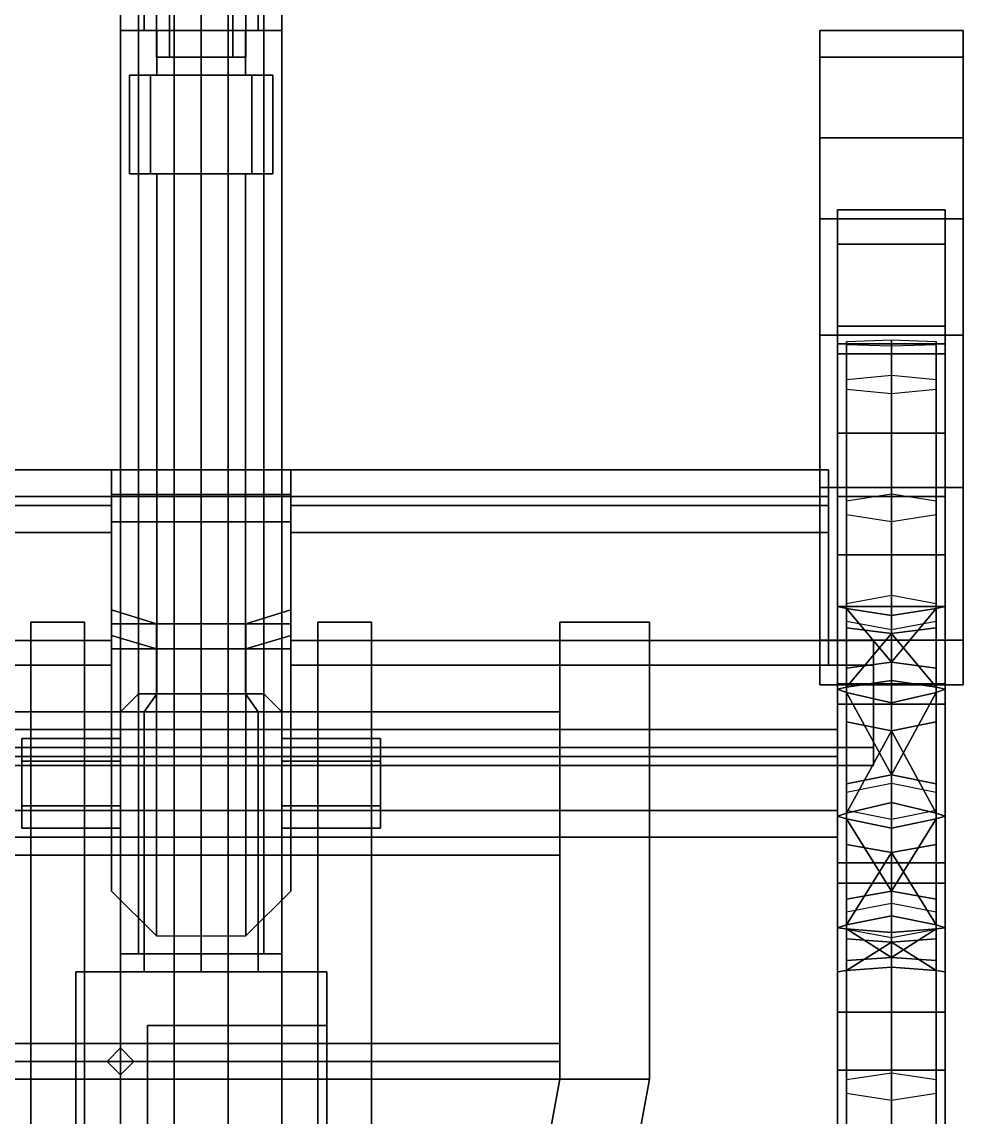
# Model space of a CAD drawing. Header units: millimetres. Extents: x -3.9 to 0.9, y -3.6 to 6.5.
# Drawn here: x -0.2 to 0.85, y -0.372 to 0.849 of the extents above; entities that cross this region are included whole.
import ezdxf

# ---------------------------------------------------------------- set-up
doc = ezdxf.new("R2010")
doc.units = ezdxf.units.MM
for name, color, linetype in [('gun', 1, 'Continuous'), ('sleeve', 5, 'Continuous'), ('wheels', 2, 'Continuous')]:
    doc.layers.add(name, color=color, linetype=linetype)

msp = doc.modelspace()

# ---------------------------------------------------------------- linework, layer by layer
for points in [[(0.69, 0.3348, 0.62), (0.69, 0.84, 0.62), (0.69, 0.81, 0.66), (0.69, 0.3348, 0.62)], [(0.69, 0.3348, 0.62), (0.69, 0.81, 0.66), (0.69, 0.84, 0.62), (0.69, 0.3348, 0.62)], [(0.69, 0.84, 0.62), (0.85, 0.84, 0.62), (0.85, 0.81, 0.66), (0.69, 0.81, 0.66)], [(0.69, 0.81, 0.66), (0.85, 0.81, 0.66), (0.85, 0.84, 0.62), (0.69, 0.84, 0.62)], [(0.85, 0.84, 0.62), (0.85, 0.84, 0.62), (0.85, 0.77, 0.64), (0.85, 0.81, 0.66)], [(0.69, 0.3348, 0.62), (0.69, 0.81, 0.66), (0.69, 0.72, 0.9), (0.69, 0.3348, 0.62)], [(0.69, 0.3348, 0.62), (0.69, 0.72, 0.9), (0.69, 0.81, 0.66), (0.69, 0.3348, 0.62)], [(0.69, 0.81, 0.66), (0.85, 0.81, 0.66), (0.85, 0.72, 0.9), (0.69, 0.72, 0.9)], [(0.69, 0.72, 0.9), (0.85, 0.72, 0.9), (0.85, 0.81, 0.66), (0.69, 0.81, 0.66)], [(0.85, 0.81, 0.66), (0.85, 0.77, 0.64), (0.85, 0.69, 0.88), (0.85, 0.72, 0.9)], [(0.85, 0.72, 0.9), (0.85, 0.69, 0.88), (0.85, 0.77, 0.64), (0.85, 0.81, 0.66)], [(0.69, 0.3348, 0.62), (0.69, 0.72, 0.9), (0.69, 0.63, 1.07), (0.69, 0.16, 1.36)], [(0.69, 0.16, 1.36), (0.69, 0.63, 1.07), (0.69, 0.72, 0.9), (0.69, 0.3348, 0.62)], [(0.69, 0.63, 1.07), (0.85, 0.63, 1.07), (0.85, 0.72, 0.9), (0.69, 0.72, 0.9)], [(0.69, 0.72, 0.9), (0.85, 0.72, 0.9), (0.85, 0.63, 1.07), (0.69, 0.63, 1.07)], [(0.85, 0.63, 1.07), (0.85, 0.6, 1.05), (0.85, 0.69, 0.88), (0.85, 0.72, 0.9)], [(0.85, 0.72, 0.9), (0.85, 0.69, 0.88), (0.85, 0.6, 1.05), (0.85, 0.63, 1.07)], [(0.69, 0.16, 1.36), (0.69, 0.5, 1.21), (0.69, 0.63, 1.07), (0.69, 0.16, 1.36)], [(0.69, 0.16, 1.36), (0.69, 0.63, 1.07), (0.69, 0.5, 1.21), (0.69, 0.16, 1.36)], [(0.69, 0.63, 1.07), (0.85, 0.63, 1.07), (0.85, 0.5, 1.21), (0.69, 0.5, 1.21)], [(0.69, 0.5, 1.21), (0.85, 0.5, 1.21), (0.85, 0.63, 1.07), (0.69, 0.63, 1.07)], [(0.85, 0.5, 1.21), (0.85, 0.48, 1.18), (0.85, 0.6, 1.05), (0.85, 0.63, 1.07)], [(0.85, 0.63, 1.07), (0.85, 0.6, 1.05), (0.85, 0.48, 1.18), (0.85, 0.5, 1.21)], [(0.69, 0.16, 1.36), (0.69, 0.5, 1.21), (0.69, 0.33, 1.32), (0.69, 0.16, 1.36)], [(0.69, 0.16, 1.36), (0.69, 0.33, 1.32), (0.69, 0.5, 1.21), (0.69, 0.16, 1.36)], [(0.69, 0.5, 1.21), (0.85, 0.5, 1.21), (0.85, 0.33, 1.32), (0.69, 0.33, 1.32)], [(0.69, 0.33, 1.32), (0.85, 0.33, 1.32), (0.85, 0.5, 1.21), (0.69, 0.5, 1.21)], [(0.85, 0.33, 1.32), (0.85, 0.31, 1.29), (0.85, 0.48, 1.18), (0.85, 0.5, 1.21)], [(0.85, 0.5, 1.21), (0.85, 0.48, 1.18), (0.85, 0.31, 1.29), (0.85, 0.33, 1.32)], [(-0.1, 0.35, 0.46), (-0.7, 0.35, 0.46), (-0.7, 0.31, 0.88), (-0.1, 0.31, 0.88)], [(0.7, 0.32, 0.46), (-0.7, 0.32, 0.46), (-0.7, 0.35, 0.46), (0.7, 0.35, 0.46)], [(0.1, 0.35, 0.46), (-0.1, 0.35, 0.46), (-0.1, 0.3224, 0.75), (0.1, 0.3224, 0.75)], [(0.7, 0.35, 0.46), (0.1, 0.35, 0.46), (0.1, 0.31, 0.88), (0.7, 0.31, 0.88)], [(0.7, 0.28, 0.87), (0.7, 0.32, 0.46), (0.7, 0.35, 0.46), (0.7, 0.31, 0.88)], [(0.69, 0.16, 1.36), (0.85, 0.16, 1.36), (0.85, 0.33, 1.32), (0.69, 0.33, 1.32)], [(0.69, 0.33, 1.32), (0.85, 0.33, 1.32), (0.85, 0.16, 1.36), (0.69, 0.16, 1.36)], [(0.85, 0.16, 1.36), (0.85, 0.16, 1.34), (0.85, 0.31, 1.29), (0.85, 0.33, 1.32)], [(0.85, 0.33, 1.32), (0.85, 0.31, 1.29), (0.85, 0.16, 1.34), (0.85, 0.16, 1.36)], [(-0.7, 0.28, 0.87), (-0.7, 0.32, 0.46), (-0.1, 0.32, 0.46), (-0.1, 0.28, 0.87)], [(0.1, 0.3224, 0.75), (-0.1, 0.3224, 0.75), (-0.1, 0.2917, 0.75), (0.1, 0.2917, 0.75)], [(-0.1, 0.3224, 0.75), (-0.1, 0.31, 0.88), (-0.1, 0.28, 0.87), (-0.1, 0.2917, 0.75)], [(-0.1, 0.2917, 0.75), (-0.1, 0.32, 0.46), (0.1, 0.32, 0.46), (0.1, 0.2917, 0.75)], [(0.1, 0.31, 0.88), (0.1, 0.3224, 0.75), (0.1, 0.2917, 0.75), (0.1, 0.28, 0.87)], [(0.1, 0.28, 0.87), (0.1, 0.32, 0.46), (0.7, 0.32, 0.46), (0.7, 0.28, 0.87)], [(-0.1, 0.31, 0.88), (-0.7, 0.31, 0.88), (-0.7, 0.1593, 1.36), (-0.1, 0.1593, 1.36)], [(-0.1, 0.31, 0.88), (-0.1, 0.1938, 1.25), (-0.1, 0.1651, 1.25), (-0.1, 0.28, 0.87)], [(0.1, 0.1938, 1.25), (0.1, 0.31, 0.88), (0.1, 0.28, 0.87), (0.1, 0.1651, 1.25)], [(0.7, 0.31, 0.88), (0.1, 0.31, 0.88), (0.1, 0.1593, 1.36), (0.7, 0.1593, 1.36)], [(0.7, 0.1319, 1.36), (0.7, 0.28, 0.87), (0.7, 0.3091, 0.8797), (0.7, 0.1593, 1.36)], [(-0.7, 0.1319, 1.36), (-0.7, 0.28, 0.87), (-0.1, 0.28, 0.87), (-0.1, 0.1319, 1.36)], [(0.1, 0.1319, 1.36), (0.1, 0.28, 0.87), (0.7, 0.28, 0.87), (0.7, 0.1319, 1.36)], [(-0.1, 0.1651, 1.25), (-0.1, 0.2195, 1.07), (-0.1, -0.12, 1.17)], [(0.1, 0.2195, 1.07), (0.1, 0.1651, 1.25), (0.1, -0.12, 1.17)], [(-0.1, 0.1938, 1.25), (-0.1, 0.1938, 1.25), (-0.1, 0.1781, 1.3), (-0.05, 0.1781, 1.3)], [(-0.1, 0.1938, 1.25), (-0.05, 0.1781, 1.3), (-0.05, 0.15, 1.3), (-0.1, 0.1651, 1.25)], [(0.1, 0.1938, 1.25), (0.1, 0.1938, 1.25), (0.05, 0.1781, 1.3), (0.1, 0.1781, 1.3)], [(0.05, 0.1781, 1.3), (0.1, 0.1938, 1.25), (0.1, 0.1651, 1.25), (0.05, 0.15, 1.3)], [(-0.19, 0.08, 1), (-0.19, 0.18, 0.72), (-0.19, -0.49, 0.72), (-0.19, -0.08, 1)], [(-0.13, 0.18, 0.72), (-0.19, 0.18, 0.72), (-0.19, 0.08, 1), (-0.13, 0.08, 1)], [(-0.13, -0.49, 0.72), (-0.19, -0.49, 0.72), (-0.19, 0.18, 0.72), (-0.13, 0.18, 0.72)], [(-0.13, -0.08, 1), (-0.13, -0.49, 0.72), (-0.13, 0.18, 0.72), (-0.13, 0.08, 1)], [(0.1, 0.1781, 1.3), (-0.1, 0.1781, 1.3), (-0.1, 0.04, 1.74), (0.1, 0.04, 1.74)], [(-0.05, 0.1781, 1.3), (0.05, 0.1781, 1.3), (0.05, 0.15, 1.3), (-0.05, 0.15, 1.3)], [(0.19, 0.18, 0.72), (0.13, 0.18, 0.72), (0.13, 0.08, 1), (0.19, 0.08, 1)], [(0.13, 0.08, 1), (0.13, 0.18, 0.72), (0.13, -0.49, 0.72), (0.13, -0.08, 1)], [(0.19, -0.49, 0.72), (0.13, -0.49, 0.72), (0.13, 0.18, 0.72), (0.19, 0.18, 0.72)], [(0.19, -0.08, 1), (0.19, -0.49, 0.72), (0.19, 0.18, 0.72), (0.19, 0.08, 1)], [(0.5, -0.33, 0.5), (0.4, -0.33, 0.5), (0.4, 0.18, 0.5), (0.5, 0.18, 0.5)], [(0.5, 0.18, 0.69), (0.4, 0.18, 0.69), (0.4, -0.33, 0.69), (0.5, -0.33, 0.69)], [(0.4, -0.33, 0.5), (0.4, -0.33, 0.69), (0.4, 0.18, 0.69), (0.4, 0.18, 0.5)], [(0.4, 0.18, 0.5), (0.4, 0.18, 0.69), (0.5, 0.18, 0.69), (0.5, 0.18, 0.5)], [(0.5, 0.18, 0.5), (0.5, 0.18, 0.69), (0.5, -0.33, 0.69), (0.5, -0.33, 0.5)], [(-0.1, 0.1593, 1.36), (-0.75, 0.1593, 1.36), (-0.75, 0.04, 1.74), (-0.1, 0.04, 1.74)], [(-0.1, 0.15, 1.3), (-0.1, 0.1651, 1.25), (-0.05, 0.15, 1.3)], [(-0.05, 0.15, 1.3), (-0.1, 0.1651, 1.25), (-0.1, -0.12, 1.17), (-0.05, -0.17, 1.17)], [(0.05, 0.15, 1.3), (0.1, 0.1651, 1.25), (0.1, 0.15, 1.3)], [(0.1, 0.1651, 1.25), (0.05, 0.15, 1.3), (0.05, -0.17, 1.17), (0.1, -0.12, 1.17)], [(0.75, 0.1593, 1.36), (0.1, 0.1593, 1.36), (0.1, 0.04, 1.74), (0.75, 0.04, 1.74)], [(0.69, 0.11, 1.36), (0.85, 0.11, 1.36), (0.85, 0.16, 1.36), (0.69, 0.16, 1.36)], [(0.69, 0.16, 1.36), (0.85, 0.16, 1.36), (0.85, 0.11, 1.36), (0.69, 0.11, 1.36)], [(0.75, 0.1319, 1.36), (0.7, 0.1319, 1.36), (0.7, 0.1593, 1.36), (0.75, 0.1593, 1.36)], [(0.75, 0.02, 1.73), (0.75, 0.1319, 1.36), (0.75, 0.1593, 1.36), (0.75, 0.04, 1.74)], [(0.85, 0.11, 1.36), (0.85, 0.11, 1.34), (0.85, 0.16, 1.34), (0.85, 0.16, 1.36)], [(0.85, 0.16, 1.36), (0.85, 0.16, 1.34), (0.85, 0.11, 1.34), (0.85, 0.11, 1.36)], [(-0.1, 0.02, 1.73), (-0.1, 0.15, 1.3), (0.1, 0.15, 1.3), (0.1, 0.02, 1.73)], [(0.05, 0.15, 1.3), (-0.05, 0.15, 1.3), (-0.05, -0.17, 1.17), (0.05, -0.17, 1.17)], [(-0.75, 0.02, 1.73), (-0.75, 0.1319, 1.36), (-0.1, 0.1319, 1.36), (-0.1, 0.02, 1.73)], [(0.1, 0.02, 1.73), (0.1, 0.1319, 1.36), (0.75, 0.1319, 1.36), (0.75, 0.02, 1.73)], [(-0.4, 0.08, 0.56), (0.4, 0.08, 0.56), (0.4, -0.08, 0.56), (-0.4, -0.08, 0.56)], [(-0.4, -0.08, 0.72), (0.4, -0.08, 0.72), (0.4, 0.08, 0.72), (-0.4, 0.08, 0.72)], [(0.4, 0.08, 0.72), (0.4, 0.08, 0.56), (-0.4, 0.08, 0.56), (-0.4, 0.08, 0.72)], [(-0.13, 0.08, 1), (-0.19, 0.08, 1), (-0.19, -0.08, 1), (-0.13, -0.08, 1)], [(0.19, 0.08, 1), (0.13, 0.08, 1), (0.13, -0.08, 1), (0.19, -0.08, 1)], [(0.4, -0.08, 0.72), (0.4, -0.08, 0.69), (0.4, 0.08, 0.69), (0.4, 0.08, 0.72)], [(0.75, 0.04, 1.74), (-0.75, 0.04, 1.74), (-0.75, 0.02, 1.73), (0.75, 0.02, 1.73)], [(-0.4, -0.08, 0.56), (0.4, -0.08, 0.56), (0.4, -0.08, 0.72), (-0.4, -0.08, 0.72)], [(-0.19, -0.08, 1), (-0.19, -0.49, 0.72), (-0.13, -0.49, 0.72), (-0.13, -0.08, 1)], [(0.13, -0.08, 1), (0.13, -0.49, 0.72), (0.19, -0.49, 0.72), (0.19, -0.08, 1)], [(0.4, -0.31, 0.55), (0.4, -0.29, 0.53), (-0.4, -0.29, 0.53), (-0.4, -0.31, 0.55)], [(0.4, -0.29, 0.53), (0.4, -0.31, 0.51), (-0.4, -0.31, 0.51), (-0.4, -0.29, 0.53)], [(0.4, -0.33, 0.53), (0.4, -0.31, 0.55), (-0.4, -0.31, 0.55), (-0.4, -0.33, 0.53)], [(0.4, -0.31, 0.51), (0.4, -0.33, 0.53), (-0.4, -0.33, 0.53), (-0.4, -0.31, 0.51)], [(-0.1, -1.96, 0.6), (-0.2, -1.96, 0.6), (-0.5, -0.33, 0.5), (-0.4, -0.33, 0.5)], [(-0.4, -0.33, 0.69), (-0.5, -0.33, 0.69), (-0.2, -1.96, 0.75), (-0.1, -1.96, 0.75)], [(-0.1, -1.96, 0.75), (-0.1, -1.96, 0.6), (-0.4, -0.33, 0.5), (-0.4, -0.33, 0.69)], [(0.4, -0.33, 0.69), (0.4, -0.33, 0.5), (0.1, -1.96, 0.6), (0.1, -1.96, 0.75)], [(0.5, -0.33, 0.69), (0.4, -0.33, 0.69), (0.1, -1.96, 0.75), (0.2, -1.96, 0.75)], [(0.2, -1.96, 0.6), (0.1, -1.96, 0.6), (0.4, -0.33, 0.5), (0.5, -0.33, 0.5)], [(0.2, -1.96, 0.75), (0.2, -1.96, 0.6), (0.5, -0.33, 0.5), (0.5, -0.33, 0.69)]]:
    msp.add_3dface(points)
at = {"layer": 'gun'}
for points in [[(-0.05, 1.81, 1.07), (-0.0354, 1.81, 1.1054), (-0.0354, 0.81, 1.1054), (-0.05, 0.81, 1.07)], [(-0.0354, 1.81, 1.0346), (-0.05, 1.81, 1.07), (-0.05, 0.81, 1.07), (-0.0354, 0.81, 1.0346)], [(-0.0354, 1.81, 1.1054), (0, 1.81, 1.12), (0, 0.81, 1.12), (-0.0354, 0.81, 1.1054)], [(0, 1.81, 1.02), (-0.0354, 1.81, 1.0346), (-0.0354, 0.81, 1.0346), (0, 0.81, 1.02)], [(0, 1.81, 1.12), (0.0354, 1.81, 1.1054), (0.0354, 0.81, 1.1054), (0, 0.81, 1.12)], [(0.0354, 1.81, 1.0346), (0, 1.81, 1.02), (0, 0.81, 1.02), (0.0354, 0.81, 1.0346)], [(0.0354, 1.81, 1.1054), (0.05, 1.81, 1.07), (0.05, 0.81, 1.07), (0.0354, 0.81, 1.1054)], [(0.05, 1.81, 1.07), (0.0354, 1.81, 1.0346), (0.0354, 0.81, 1.0346), (0.05, 0.81, 1.07)], [(-0.0636, 1.02, 1.1336), (-0.09, 1.02, 1.07), (-0.09, 0.84, 1.07), (-0.0636, 0.84, 1.1336)], [(-0.09, 1.02, 1.07), (-0.0636, 1.02, 1.0064), (-0.0636, 0.84, 1.0064), (-0.09, 0.84, 1.07)], [(0, 1.02, 1.16), (-0.0636, 1.02, 1.1336), (-0.0636, 0.84, 1.1336), (0, 0.84, 1.16)], [(-0.0636, 1.02, 1.0064), (0, 1.02, 0.98), (0, 0.84, 0.98), (-0.0636, 0.84, 1.0064)], [(0.0636, 1.02, 1.1336), (0, 1.02, 1.16), (0, 0.84, 1.16), (0.0636, 0.84, 1.1336)], [(0, 1.02, 0.98), (0.0636, 1.02, 1.0064), (0.0636, 0.84, 1.0064), (0, 0.84, 0.98)], [(0.09, 1.02, 1.07), (0.0636, 1.02, 1.1336), (0.0636, 0.84, 1.1336), (0.09, 0.84, 1.07)], [(0.0636, 1.02, 1.0064), (0.09, 1.02, 1.07), (0.09, 0.84, 1.07), (0.0636, 0.84, 1.0064)], [(-0.0636, 0.84, 1.1336), (-0.09, 0.84, 1.07), (-0.07, 0.84, 1.07), (-0.0495, 0.84, 1.1195)], [(-0.09, 0.84, 1.07), (-0.0636, 0.84, 1.0064), (-0.0495, 0.84, 1.0205), (-0.07, 0.84, 1.07)], [(-0.0495, 0.84, 1.1195), (-0.07, 0.84, 1.07), (-0.07, 0.79, 1.07), (-0.0495, 0.79, 1.1195)], [(-0.07, 0.84, 1.07), (-0.0495, 0.84, 1.0205), (-0.0495, 0.79, 1.0205), (-0.07, 0.79, 1.07)], [(0, 0.84, 1.16), (-0.0636, 0.84, 1.1336), (-0.0495, 0.84, 1.1195), (0, 0.84, 1.14)], [(-0.0636, 0.84, 1.0064), (0, 0.84, 0.98), (0, 0.84, 1), (-0.0495, 0.84, 1.0205)], [(0, 0.84, 1.14), (-0.0495, 0.84, 1.1195), (-0.0495, 0.79, 1.1195), (0, 0.79, 1.14)], [(-0.0495, 0.84, 1.0205), (0, 0.84, 1), (0, 0.79, 1), (-0.0495, 0.79, 1.0205)], [(0.0495, 0.84, 1.1195), (0, 0.84, 1.14), (0, 0.79, 1.14), (0.0495, 0.79, 1.1195)], [(0, 0.84, 1), (0.0495, 0.84, 1.0205), (0.0495, 0.79, 1.0205), (0, 0.79, 1)], [(0, 0.84, 0.98), (0.0636, 0.84, 1.0064), (0.0495, 0.84, 1.0205), (0, 0.84, 1)], [(0.0636, 0.84, 1.1336), (0, 0.84, 1.16), (0, 0.84, 1.14), (0.0495, 0.84, 1.1195)], [(0.07, 0.84, 1.07), (0.0495, 0.84, 1.1195), (0.0495, 0.79, 1.1195), (0.07, 0.79, 1.07)], [(0.0495, 0.84, 1.0205), (0.07, 0.84, 1.07), (0.07, 0.79, 1.07), (0.0495, 0.79, 1.0205)], [(0.0636, 0.84, 1.0064), (0.09, 0.84, 1.07), (0.07, 0.84, 1.07), (0.0495, 0.84, 1.0205)], [(0.09, 0.84, 1.07), (0.0636, 0.84, 1.1336), (0.0495, 0.84, 1.1195), (0.07, 0.84, 1.07)], [(-0.0566, 0.79, 1.1266), (-0.08, 0.79, 1.07), (-0.08, 0.68, 1.07), (-0.0566, 0.68, 1.1266)], [(-0.08, 0.79, 1.07), (-0.0566, 0.79, 1.0134), (-0.0566, 0.68, 1.0134), (-0.08, 0.68, 1.07)], [(-0.0495, 0.79, 1.1195), (-0.07, 0.79, 1.07), (-0.08, 0.79, 1.07), (-0.0566, 0.79, 1.1266)], [(-0.07, 0.79, 1.07), (-0.0495, 0.79, 1.0205), (-0.0566, 0.79, 1.0134), (-0.08, 0.79, 1.07)], [(0, 0.79, 1.15), (-0.0566, 0.79, 1.1266), (-0.0566, 0.68, 1.1266), (0, 0.68, 1.15)], [(-0.0566, 0.79, 1.0134), (0, 0.79, 0.99), (0, 0.68, 0.99), (-0.0566, 0.68, 1.0134)], [(0, 0.79, 1.14), (-0.0495, 0.79, 1.1195), (-0.0566, 0.79, 1.1266), (0, 0.79, 1.15)], [(-0.0495, 0.79, 1.0205), (0, 0.79, 1), (0, 0.79, 0.99), (-0.0566, 0.79, 1.0134)], [(0.0566, 0.79, 1.1266), (0, 0.79, 1.15), (0, 0.68, 1.15), (0.0566, 0.68, 1.1266)], [(0, 0.79, 0.99), (0.0566, 0.79, 1.0134), (0.0566, 0.68, 1.0134), (0, 0.68, 0.99)], [(0, 0.79, 1), (0.0495, 0.79, 1.0205), (0.0566, 0.79, 1.0134), (0, 0.79, 0.99)], [(0.0495, 0.79, 1.1195), (0, 0.79, 1.14), (0, 0.79, 1.15), (0.0566, 0.79, 1.1266)], [(0.0495, 0.79, 1.0205), (0.07, 0.79, 1.07), (0.08, 0.79, 1.07), (0.0566, 0.79, 1.0134)], [(0.07, 0.79, 1.07), (0.0495, 0.79, 1.1195), (0.0566, 0.79, 1.1266), (0.08, 0.79, 1.07)], [(0.08, 0.79, 1.07), (0.0566, 0.79, 1.1266), (0.0566, 0.68, 1.1266), (0.08, 0.68, 1.07)], [(0.0566, 0.79, 1.0134), (0.08, 0.79, 1.07), (0.08, 0.68, 1.07), (0.0566, 0.68, 1.0134)], [(-0.0566, 0.68, 1.1266), (-0.08, 0.68, 1.07), (-0.07, 0.68, 1.07), (-0.0495, 0.68, 1.1195)], [(-0.08, 0.68, 1.07), (-0.0566, 0.68, 1.0134), (-0.0495, 0.68, 1.0205), (-0.07, 0.68, 1.07)], [(-0.0495, 0.68, 1.1195), (-0.07, 0.68, 1.07), (-0.07, 0.1, 1.07), (-0.0495, 0.1, 1.1195)], [(-0.07, 0.68, 1.07), (-0.0495, 0.68, 1.0205), (-0.0495, 0.1, 1.0205), (-0.07, 0.1, 1.07)], [(0, 0.68, 1.15), (-0.0566, 0.68, 1.1266), (-0.0495, 0.68, 1.1195), (0, 0.68, 1.14)], [(-0.0566, 0.68, 1.0134), (0, 0.68, 0.99), (0, 0.68, 1), (-0.0495, 0.68, 1.0205)], [(0, 0.68, 1.14), (-0.0495, 0.68, 1.1195), (-0.0495, 0.1, 1.1195), (0, 0.1, 1.14)], [(-0.0495, 0.68, 1.0205), (0, 0.68, 1), (0, 0.1, 1), (-0.0495, 0.1, 1.0205)], [(0.0495, 0.68, 1.1195), (0, 0.68, 1.14), (0, 0.1, 1.14), (0.0495, 0.1, 1.1195)], [(0, 0.68, 1), (0.0495, 0.68, 1.0205), (0.0495, 0.1, 1.0205), (0, 0.1, 1)], [(0, 0.68, 0.99), (0.0566, 0.68, 1.0134), (0.0495, 0.68, 1.0205), (0, 0.68, 1)], [(0.0566, 0.68, 1.1266), (0, 0.68, 1.15), (0, 0.68, 1.14), (0.0495, 0.68, 1.1195)], [(0.07, 0.68, 1.07), (0.0495, 0.68, 1.1195), (0.0495, 0.1, 1.1195), (0.07, 0.1, 1.07)], [(0.0495, 0.68, 1.0205), (0.07, 0.68, 1.07), (0.07, 0.1, 1.07), (0.0495, 0.1, 1.0205)], [(0.0566, 0.68, 1.0134), (0.08, 0.68, 1.07), (0.07, 0.68, 1.07), (0.0495, 0.68, 1.0205)], [(0.08, 0.68, 1.07), (0.0566, 0.68, 1.1266), (0.0495, 0.68, 1.1195), (0.07, 0.68, 1.07)], [(-0.0495, 0.1, 1.1195), (-0.07, 0.1, 1.07), (-0.09, 0.08, 1.07), (-0.0636, 0.08, 1.1336)], [(-0.07, 0.1, 1.07), (-0.0495, 0.1, 1.0205), (-0.0636, 0.08, 1.0064), (-0.09, 0.08, 1.07)], [(0, 0.1, 1.14), (-0.0495, 0.1, 1.1195), (-0.0636, 0.08, 1.1336), (0, 0.08, 1.16)], [(-0.0495, 0.1, 1.0205), (0, 0.1, 1), (0, 0.08, 0.98), (-0.0636, 0.08, 1.0064)], [(0.0495, 0.1, 1.1195), (0, 0.1, 1.14), (0, 0.08, 1.16), (0.0636, 0.08, 1.1336)], [(0, 0.1, 1), (0.0495, 0.1, 1.0205), (0.0636, 0.08, 1.0064), (0, 0.08, 0.98)], [(0.07, 0.1, 1.07), (0.0495, 0.1, 1.1195), (0.0636, 0.08, 1.1336), (0.09, 0.08, 1.07)], [(0.0495, 0.1, 1.0205), (0.07, 0.1, 1.07), (0.09, 0.08, 1.07), (0.0636, 0.08, 1.0064)], [(-0.0636, 0.08, 1.1336), (-0.09, 0.08, 1.07), (-0.09, -0.21, 1.07), (-0.0636, -0.21, 1.1336)], [(-0.09, 0.08, 1.07), (-0.0636, 0.08, 1.0064), (-0.0636, -0.21, 1.0064), (-0.09, -0.21, 1.07)], [(0, 0.08, 1.16), (-0.0636, 0.08, 1.1336), (-0.0636, -0.21, 1.1336), (0, -0.21, 1.16)], [(-0.0636, 0.08, 1.0064), (0, 0.08, 0.98), (0, -0.21, 0.98), (-0.0636, -0.21, 1.0064)], [(0.0636, 0.08, 1.1336), (0, 0.08, 1.16), (0, -0.21, 1.16), (0.0636, -0.21, 1.1336)], [(0, 0.08, 0.98), (0.0636, 0.08, 1.0064), (0.0636, -0.21, 1.0064), (0, -0.21, 0.98)], [(0.09, 0.08, 1.07), (0.0636, 0.08, 1.1336), (0.0636, -0.21, 1.1336), (0.09, -0.21, 1.07)], [(0.0636, 0.08, 1.0064), (0.09, 0.08, 1.07), (0.09, -0.21, 1.07), (0.0636, -0.21, 1.0064)], [(-0.14, -0.21, 0.94), (0.14, -0.21, 0.94), (0.14, -0.56, 0.94), (-0.14, -0.56, 0.94)], [(-0.14, -0.51, 1.21), (0.14, -0.51, 1.21), (0.14, -0.21, 1.21), (-0.14, -0.21, 1.21)], [(-0.14, -0.51, 0.94), (-0.14, -0.51, 1.21), (-0.14, -0.21, 1.21), (-0.14, -0.21, 0.94)], [(-0.14, -0.21, 0.94), (-0.14, -0.21, 1.21), (0.14, -0.21, 1.21), (0.14, -0.21, 0.94)], [(0.14, -0.21, 0.94), (0.14, -0.21, 1.21), (0.14, -0.27, 1.21), (0.14, -0.27, 0.94)], [(-0.06, -0.56, 1.02), (0.14, -0.56, 1.02), (0.14, -0.27, 1.02), (-0.06, -0.27, 1.02)], [(-0.06, -0.27, 1.13), (0.14, -0.27, 1.13), (0.14, -0.51, 1.13), (-0.06, -0.51, 1.13)], [(-0.06, -0.27, 1.02), (-0.06, -0.27, 1.13), (-0.06, -0.51, 1.13), (-0.06, -0.51, 1.02)], [(0.14, -0.27, 1.13), (-0.06, -0.27, 1.13), (-0.06, -0.27, 1.02), (0.14, -0.27, 1.02)], [(0.14, -0.27, 0.94), (0.14, -0.27, 1.02), (0.14, -0.56, 1.02), (0.14, -0.56, 0.94)], [(0.14, -0.27, 1.13), (0.14, -0.27, 1.21), (0.14, -0.51, 1.21), (0.14, -0.51, 1.13)], [(-0.09, -0.295, 1.21), (-0.105, -0.31, 1.21), (-0.105, -0.31, 1.26), (-0.09, -0.295, 1.26)], [(-0.09, -0.295, 1.26), (-0.105, -0.31, 1.26), (-0.09, -0.325, 1.26), (-0.075, -0.31, 1.26)], [(-0.075, -0.31, 1.21), (-0.09, -0.295, 1.21), (-0.09, -0.295, 1.26), (-0.075, -0.31, 1.26)], [(-0.105, -0.31, 1.21), (-0.09, -0.325, 1.21), (-0.09, -0.325, 1.26), (-0.105, -0.31, 1.26)], [(-0.09, -0.325, 1.21), (-0.075, -0.31, 1.21), (-0.075, -0.31, 1.26), (-0.09, -0.325, 1.26)]]:
    msp.add_3dface(points, dxfattribs=at)
at = {"layer": 'sleeve'}
for points in [[(-0.09, 1.33, 0.94), (-0.09, 1.33, 0.77), (-0.09, -0.7, 0.77), (-0.09, -0.7, 0.94)], [(0.09, -0.7, 0.77), (-0.09, -0.7, 0.77), (-0.09, 1.33, 0.77), (0.09, 1.33, 0.77)], [(-0.09, 1.33, 1), (-0.09, 1.33, 0.94), (-0.09, -0.19, 0.94), (-0.09, -0.19, 1)], [(-0.07, 1.33, 1), (-0.09, 1.33, 1), (-0.09, -0.19, 1), (-0.07, -0.19, 1)], [(-0.07, -0.19, 1), (-0.03, -0.19, 0.94), (-0.03, 1.33, 0.94), (-0.07, 1.33, 1)], [(0.03, 1.33, 0.94), (-0.03, 1.33, 0.94), (-0.03, -0.19, 0.94), (0.03, -0.19, 0.94)], [(0.07, 1.33, 1), (0.03, 1.33, 0.94), (0.03, -0.19, 0.94), (0.07, -0.19, 1)], [(0.07, -0.19, 1), (0.09, -0.19, 1), (0.09, 1.33, 1), (0.07, 1.33, 1)], [(0.09, -0.7, 0.94), (0.09, -0.7, 0.77), (0.09, 1.33, 0.77), (0.09, 1.33, 0.94)], [(0.09, -0.19, 1), (0.09, -0.19, 0.94), (0.09, 1.33, 0.94), (0.09, 1.33, 1)], [(-0.09, 0.025, 0.9833), (-0.09, 0.05, 0.94), (-0.2, 0.05, 0.94), (-0.2, 0.025, 0.9833)], [(-0.09, 0.05, 0.94), (-0.09, 0.025, 0.8967), (-0.2, 0.025, 0.8967), (-0.2, 0.05, 0.94)], [(-0.2, -0.025, 0.9833), (-0.2, 0.025, 0.9833), (-0.2, 0.05, 0.94), (-0.2, -0.05, 0.94)], [(-0.2, -0.05, 0.94), (-0.2, 0.05, 0.94), (-0.2, 0.025, 0.8967), (-0.2, -0.025, 0.8967)], [(0.09, 0.025, 0.8967), (0.09, 0.05, 0.94), (0.2, 0.05, 0.94), (0.2, 0.025, 0.8967)], [(0.09, 0.05, 0.94), (0.09, 0.025, 0.9833), (0.2, 0.025, 0.9833), (0.2, 0.05, 0.94)], [(0.2, 0.05, 0.94), (0.2, -0.05, 0.94), (0.2, -0.025, 0.8967), (0.2, 0.025, 0.8967)], [(0.2, 0.025, 0.9833), (0.2, -0.025, 0.9833), (0.2, -0.05, 0.94), (0.2, 0.05, 0.94)], [(-0.09, -0.025, 0.9833), (-0.09, 0.025, 0.9833), (-0.2, 0.025, 0.9833), (-0.2, -0.025, 0.9833)], [(-0.09, 0.025, 0.8967), (-0.09, -0.025, 0.8967), (-0.2, -0.025, 0.8967), (-0.2, 0.025, 0.8967)], [(0.09, -0.025, 0.8967), (0.09, 0.025, 0.8967), (0.2, 0.025, 0.8967), (0.2, -0.025, 0.8967)], [(0.09, 0.025, 0.9833), (0.09, -0.025, 0.9833), (0.2, -0.025, 0.9833), (0.2, 0.025, 0.9833)], [(-0.09, -0.05, 0.94), (-0.09, -0.025, 0.9833), (-0.2, -0.025, 0.9833), (-0.2, -0.05, 0.94)], [(-0.09, -0.025, 0.8967), (-0.09, -0.05, 0.94), (-0.2, -0.05, 0.94), (-0.2, -0.025, 0.8967)], [(0.09, -0.05, 0.94), (0.09, -0.025, 0.8967), (0.2, -0.025, 0.8967), (0.2, -0.05, 0.94)], [(0.09, -0.025, 0.9833), (0.09, -0.05, 0.94), (0.2, -0.05, 0.94), (0.2, -0.025, 0.9833)], [(-0.09, -0.19, 1), (-0.09, -0.19, 0.94), (-0.03, -0.19, 0.94), (-0.07, -0.19, 1)], [(-0.09, -0.7, 0.94), (-0.03, -0.7, 0.94), (-0.03, -0.19, 0.94), (-0.09, -0.19, 0.94)], [(-0.03, -0.7, 0.94), (-0.03, -0.7, 0.8), (-0.03, -0.19, 0.8), (-0.03, -0.19, 0.94)], [(-0.03, -0.19, 0.94), (-0.03, -0.19, 0.8), (0.03, -0.19, 0.8), (0.03, -0.19, 0.94)], [(-0.03, -0.19, 0.8), (-0.03, -0.7, 0.8), (0.03, -0.7, 0.8), (0.03, -0.19, 0.8)], [(0.03, -0.19, 0.94), (0.09, -0.19, 0.94), (0.09, -0.19, 1), (0.07, -0.19, 1)], [(0.03, -0.19, 0.94), (0.03, -0.19, 0.8), (0.03, -0.7, 0.8), (0.03, -0.7, 0.94)], [(0.03, -0.7, 0.94), (0.09, -0.7, 0.94), (0.09, -0.19, 0.94), (0.03, -0.19, 0.94)]]:
    msp.add_3dface(points, dxfattribs=at)
at = {"layer": 'wheels'}
for points in [[(0.83, 0.64, 0.64), (0.83, 0.6014, 0.4211), (0.71, 0.6014, 0.4211), (0.71, 0.64, 0.64)], [(0.71, 0.64, 0.64), (0.71, 0.6014, 0.4211), (0.71, 0.4792, 0.4656), (0.71, 0.51, 0.64)], [(0.71, 0.6014, 0.8589), (0.71, 0.64, 0.64), (0.71, 0.51, 0.64), (0.71, 0.4792, 0.8144)], [(0.83, 0.6014, 0.8589), (0.83, 0.64, 0.64), (0.71, 0.64, 0.64), (0.71, 0.6014, 0.8589)], [(0.83, 0.51, 0.64), (0.83, 0.4792, 0.4656), (0.83, 0.6014, 0.4211), (0.83, 0.64, 0.64)], [(0.83, 0.4792, 0.8144), (0.83, 0.51, 0.64), (0.83, 0.64, 0.64), (0.83, 0.6014, 0.8589)], [(0.83, 0.4903, 1.0514), (0.83, 0.6014, 0.8589), (0.71, 0.6014, 0.8589), (0.71, 0.4903, 1.0514)], [(0.71, 0.4903, 1.0514), (0.71, 0.6014, 0.8589), (0.71, 0.4792, 0.8144), (0.71, 0.3907, 0.9678)], [(0.71, 0.6014, 0.4211), (0.71, 0.4903, 0.2286), (0.71, 0.3907, 0.3122), (0.71, 0.4792, 0.4656)], [(0.83, 0.6014, 0.4211), (0.83, 0.4903, 0.2286), (0.71, 0.4903, 0.2286), (0.71, 0.6014, 0.4211)], [(0.83, 0.3907, 0.9678), (0.83, 0.4792, 0.8144), (0.83, 0.6014, 0.8589), (0.83, 0.4903, 1.0514)], [(0.83, 0.4792, 0.4656), (0.83, 0.3907, 0.3122), (0.83, 0.4903, 0.2286), (0.83, 0.6014, 0.4211)], [(0.83, 0.4792, 0.4656), (0.83, 0.51, 0.64), (0.71, 0.51, 0.64), (0.71, 0.4792, 0.4656)], [(0.83, 0.51, 0.64), (0.83, 0.4792, 0.8144), (0.71, 0.4792, 0.8144), (0.71, 0.51, 0.64)], [(0.71, 0.32, 1.1943), (0.71, 0.4903, 1.0514), (0.71, 0.3907, 0.9678), (0.71, 0.255, 1.0817)], [(0.83, 0.32, 1.1943), (0.83, 0.4903, 1.0514), (0.71, 0.4903, 1.0514), (0.71, 0.32, 1.1943)], [(0.83, 0.4903, 0.2286), (0.83, 0.32, 0.0857), (0.71, 0.32, 0.0857), (0.71, 0.4903, 0.2286)], [(0.71, 0.4903, 0.2286), (0.71, 0.32, 0.0857), (0.71, 0.255, 0.1983), (0.71, 0.3907, 0.3122)], [(0.77, 0.1973, 0.6649), (0.72, 0.1973, 0.6751), (0.72, 0.4929, 0.7368), (0.77, 0.4947, 0.727)], [(0.72, 0.4929, 0.7368), (0.72, 0.1973, 0.6751), (0.72, 0.1951, 0.7145), (0.72, 0.4894, 0.757)], [(0.72, 0.4894, 0.757), (0.72, 0.1951, 0.7145), (0.77, 0.1875, 0.7235), (0.77, 0.4876, 0.7668)], [(0.82, 0.4929, 0.7368), (0.82, 0.1973, 0.6751), (0.77, 0.1973, 0.6649), (0.77, 0.4947, 0.727)], [(0.77, 0.1875, 0.7235), (0.82, 0.1951, 0.7145), (0.82, 0.4894, 0.757), (0.77, 0.4876, 0.7668)], [(0.82, 0.4894, 0.757), (0.82, 0.1951, 0.7145), (0.82, 0.1973, 0.6751), (0.82, 0.4929, 0.7368)], [(0.83, 0.255, 1.0817), (0.83, 0.3907, 0.9678), (0.83, 0.4903, 1.0514), (0.83, 0.32, 1.1943)], [(0.83, 0.3907, 0.3122), (0.83, 0.255, 0.1983), (0.83, 0.32, 0.0857), (0.83, 0.4903, 0.2286)], [(0.83, 0.4792, 0.8144), (0.83, 0.3907, 0.9678), (0.71, 0.3907, 0.9678), (0.71, 0.4792, 0.8144)], [(0.83, 0.3907, 0.3122), (0.83, 0.4792, 0.4656), (0.71, 0.4792, 0.4656), (0.71, 0.3907, 0.3122)], [(0.72, 0.4501, 0.4151), (0.72, 0.1973, 0.5717), (0.77, 0.1973, 0.5835), (0.77, 0.4551, 0.4237)], [(0.77, 0.1973, 0.5835), (0.82, 0.1973, 0.5717), (0.82, 0.4501, 0.4151), (0.77, 0.4551, 0.4237)], [(0.72, 0.4398, 0.3973), (0.72, 0.1737, 0.5401), (0.72, 0.1973, 0.5717), (0.72, 0.4501, 0.4151)], [(0.77, 0.1672, 0.5322), (0.72, 0.1737, 0.5401), (0.72, 0.4398, 0.3973), (0.77, 0.4348, 0.3887)], [(0.82, 0.4398, 0.3973), (0.82, 0.1737, 0.5401), (0.77, 0.1672, 0.5322), (0.77, 0.4348, 0.3887)], [(0.82, 0.4501, 0.4151), (0.82, 0.1973, 0.5717), (0.82, 0.1737, 0.5401), (0.82, 0.4398, 0.3973)], [(0.83, 0.3907, 0.9678), (0.83, 0.255, 1.0817), (0.71, 0.255, 1.0817), (0.71, 0.3907, 0.9678)], [(0.83, 0.255, 0.1983), (0.83, 0.3907, 0.3122), (0.71, 0.3907, 0.3122), (0.71, 0.255, 0.1983)], [(0.71, 0.1111, 1.2703), (0.71, 0.32, 1.1943), (0.71, 0.255, 1.0817), (0.71, 0.0886, 1.1423)], [(0.83, 0.1111, 1.2703), (0.83, 0.32, 1.1943), (0.71, 0.32, 1.1943), (0.71, 0.1111, 1.2703)], [(0.71, 0.32, 0.0857), (0.71, 0.1111, 0.0097), (0.71, 0.0886, 0.1377), (0.71, 0.255, 0.1983)], [(0.83, 0.32, 0.0857), (0.83, 0.1111, 0.0097), (0.71, 0.1111, 0.0097), (0.71, 0.32, 0.0857)], [(0.77, 0.1352, 0.7859), (0.72, 0.1286, 0.7938), (0.72, 0.3154, 1.031), (0.77, 0.323, 1.0246)], [(0.82, 0.3154, 1.031), (0.82, 0.1286, 0.7938), (0.77, 0.1352, 0.7859), (0.77, 0.323, 1.0246)], [(0.83, 0.0886, 1.1423), (0.83, 0.255, 1.0817), (0.83, 0.32, 1.1943), (0.83, 0.1111, 1.2703)], [(0.83, 0.255, 0.1983), (0.83, 0.0886, 0.1377), (0.83, 0.1111, 0.0097), (0.83, 0.32, 0.0857)], [(0.72, 0.3154, 1.031), (0.72, 0.1286, 0.7938), (0.72, 0.1015, 0.8225), (0.72, 0.2997, 1.0442)], [(0.82, 0.2997, 1.0442), (0.82, 0.1015, 0.8225), (0.82, 0.1286, 0.7938), (0.82, 0.3154, 1.031)], [(0.72, 0.2997, 1.0442), (0.72, 0.1015, 0.8225), (0.77, 0.0899, 0.8245), (0.77, 0.292, 1.0506)], [(0.77, 0.0899, 0.8245), (0.82, 0.1015, 0.8225), (0.82, 0.2997, 1.0442), (0.77, 0.292, 1.0506)], [(0.83, 0.255, 1.0817), (0.83, 0.0886, 1.1423), (0.71, 0.0886, 1.1423), (0.71, 0.255, 1.0817)], [(0.83, 0.0886, 0.1377), (0.83, 0.255, 0.1983), (0.71, 0.255, 0.1983), (0.71, 0.0886, 0.1377)], [(0.72, 0.2002, 0.1784), (0.72, 0.1073, 0.4608), (0.77, 0.1148, 0.4699), (0.77, 0.2096, 0.1818)], [(0.77, 0.1148, 0.4699), (0.82, 0.1073, 0.4608), (0.82, 0.2002, 0.1784), (0.77, 0.2096, 0.1818)], [(0.72, 0.1015, 0.8225), (0.72, 0.1951, 0.7145), (0.71, 0.1973, 0.7118), (0.71, 0.105, 0.8219)], [(0.72, 0.1951, 0.7145), (0.72, 0.1973, 0.5717), (0.71, 0.1973, 0.5682), (0.71, 0.1973, 0.7118)], [(0.72, 0.1973, 0.5717), (0.72, 0.1073, 0.4608), (0.71, 0.105, 0.4581), (0.71, 0.1973, 0.5682)], [(0.71, -0.21, 0.64), (0.71, 0.1973, 0.5682), (0.71, 0.105, 0.4581), (0.71, -0.1609, 0.505)], [(0.71, -0.1609, 0.775), (0.71, 0.1973, 0.7118), (0.71, 0.1973, 0.5682), (0.71, -0.21, 0.64)], [(0.71, -0.0365, 0.8468), (0.71, 0.105, 0.8219), (0.71, 0.1973, 0.7118), (0.71, -0.1609, 0.775)], [(0.72, 0.1809, 0.1714), (0.72, 0.0689, 0.4518), (0.72, 0.1073, 0.4608), (0.72, 0.2002, 0.1784)], [(0.72, 0.1951, 0.7145), (0.72, 0.1973, 0.6751), (0.72, 0.1973, 0.5717), (0.72, 0.1951, 0.7145)], [(0.72, 0.1973, 0.6751), (0.77, 0.1973, 0.6649), (0.72, 0.1973, 0.5717), (0.72, 0.1973, 0.6751)], [(0.72, 0.1973, 0.5717), (0.77, 0.1973, 0.6649), (0.77, 0.1973, 0.5835), (0.72, 0.1973, 0.5717)], [(0.72, 0.1973, 0.5717), (0.72, 0.1737, 0.5401), (0.72, 0.1073, 0.4608), (0.72, 0.1973, 0.5717)], [(0.82, 0.1973, 0.6751), (0.82, 0.1973, 0.5717), (0.77, 0.1973, 0.6649), (0.82, 0.1973, 0.6751)], [(0.77, 0.1973, 0.6649), (0.82, 0.1973, 0.5717), (0.77, 0.1973, 0.5835), (0.77, 0.1973, 0.6649)], [(0.82, 0.2002, 0.1784), (0.82, 0.1073, 0.4608), (0.82, 0.0689, 0.4518), (0.82, 0.1809, 0.1714)], [(0.82, 0.1015, 0.8225), (0.83, 0.105, 0.8219), (0.83, 0.1973, 0.7118), (0.82, 0.1951, 0.7145)], [(0.82, 0.1951, 0.7145), (0.83, 0.1973, 0.7118), (0.83, 0.1973, 0.5682), (0.82, 0.1973, 0.5717)], [(0.82, 0.1951, 0.7145), (0.82, 0.1973, 0.5717), (0.82, 0.1973, 0.6751), (0.82, 0.1951, 0.7145)], [(0.82, 0.1973, 0.5717), (0.83, 0.1973, 0.5682), (0.83, 0.105, 0.4581), (0.82, 0.1073, 0.4608)], [(0.82, 0.1973, 0.5717), (0.82, 0.1073, 0.4608), (0.82, 0.1737, 0.5401), (0.82, 0.1973, 0.5717)], [(0.83, -0.21, 0.64), (0.83, -0.1609, 0.505), (0.83, 0.105, 0.4581), (0.83, 0.1973, 0.5682)], [(0.83, -0.1609, 0.775), (0.83, -0.21, 0.64), (0.83, 0.1973, 0.5682), (0.83, 0.1973, 0.7118)], [(0.83, -0.0365, 0.8468), (0.83, -0.1609, 0.775), (0.83, 0.1973, 0.7118), (0.83, 0.105, 0.8219)], [(0.72, 0.1015, 0.8225), (0.72, 0.1286, 0.7938), (0.72, 0.1951, 0.7145), (0.72, 0.1015, 0.8225)], [(0.72, 0.1286, 0.7938), (0.77, 0.1352, 0.7859), (0.72, 0.1951, 0.7145), (0.72, 0.1286, 0.7938)], [(0.72, 0.1951, 0.7145), (0.77, 0.1352, 0.7859), (0.77, 0.1875, 0.7235), (0.72, 0.1951, 0.7145)], [(0.82, 0.1286, 0.7938), (0.82, 0.1951, 0.7145), (0.77, 0.1352, 0.7859), (0.82, 0.1286, 0.7938)], [(0.77, 0.1352, 0.7859), (0.82, 0.1951, 0.7145), (0.77, 0.1875, 0.7235), (0.77, 0.1352, 0.7859)], [(0.82, 0.1015, 0.8225), (0.82, 0.1951, 0.7145), (0.82, 0.1286, 0.7938), (0.82, 0.1015, 0.8225)], [(0.77, 0.0588, 0.45), (0.72, 0.0689, 0.4518), (0.72, 0.1809, 0.1714), (0.77, 0.1716, 0.168)], [(0.72, 0.1737, 0.5401), (0.77, 0.1672, 0.5322), (0.72, 0.1073, 0.4608), (0.72, 0.1737, 0.5401)], [(0.82, 0.1809, 0.1714), (0.82, 0.0689, 0.4518), (0.77, 0.0588, 0.45), (0.77, 0.1716, 0.168)], [(0.82, 0.1737, 0.5401), (0.82, 0.1073, 0.4608), (0.77, 0.1672, 0.5322), (0.82, 0.1737, 0.5401)], [(0.72, 0.1073, 0.4608), (0.77, 0.1672, 0.5322), (0.77, 0.1148, 0.4699), (0.72, 0.1073, 0.4608)], [(0.77, 0.1672, 0.5322), (0.82, 0.1073, 0.4608), (0.77, 0.1148, 0.4699), (0.77, 0.1672, 0.5322)], [(0.83, -0.1111, 1.2703), (0.83, 0.1111, 1.2703), (0.71, 0.1111, 1.2703), (0.71, -0.1111, 1.2703)], [(0.71, -0.1111, 1.2703), (0.71, 0.1111, 1.2703), (0.71, 0.0886, 1.1423), (0.71, -0.0886, 1.1423)], [(0.83, 0.1111, 0.0097), (0.83, -0.1111, 0.0097), (0.71, -0.1111, 0.0097), (0.71, 0.1111, 0.0097)], [(0.71, 0.1111, 0.0097), (0.71, -0.1111, 0.0097), (0.71, -0.0886, 0.1377), (0.71, 0.0886, 0.1377)], [(0.83, -0.0886, 1.1423), (0.83, 0.0886, 1.1423), (0.83, 0.1111, 1.2703), (0.83, -0.1111, 1.2703)], [(0.83, 0.0886, 0.1377), (0.83, -0.0886, 0.1377), (0.83, -0.1111, 0.0097), (0.83, 0.1111, 0.0097)], [(0.72, 0.1073, 0.4608), (0.72, -0.033, 0.4338), (0.71, -0.0365, 0.4332), (0.71, 0.105, 0.4581)], [(0.72, -0.0395, 0.845), (0.72, 0.1015, 0.8225), (0.71, 0.105, 0.8219), (0.71, -0.0365, 0.8468)], [(0.71, -0.1609, 0.505), (0.71, 0.105, 0.4581), (0.71, -0.0365, 0.4332)], [(0.72, 0.1073, 0.4608), (0.72, 0.0689, 0.4518), (0.72, -0.033, 0.4338), (0.72, 0.1073, 0.4608)], [(0.72, 0.1015, 0.8225), (0.77, 0.0097, 0.8387), (0.77, 0.0899, 0.8245), (0.72, 0.1015, 0.8225)], [(0.72, -0.0395, 0.845), (0.72, -0.0003, 0.8404), (0.72, 0.1015, 0.8225), (0.72, -0.0395, 0.845)], [(0.72, -0.0003, 0.8404), (0.77, 0.0097, 0.8387), (0.72, 0.1015, 0.8225), (0.72, -0.0003, 0.8404)], [(0.77, 0.0097, 0.8387), (0.82, 0.1015, 0.8225), (0.77, 0.0899, 0.8245), (0.77, 0.0097, 0.8387)], [(0.82, -0.0003, 0.8404), (0.82, 0.1015, 0.8225), (0.77, 0.0097, 0.8387), (0.82, -0.0003, 0.8404)], [(0.82, 0.1073, 0.4608), (0.83, 0.105, 0.4581), (0.83, -0.0365, 0.4332), (0.82, -0.033, 0.4338)], [(0.82, 0.1073, 0.4608), (0.82, -0.033, 0.4338), (0.82, 0.0689, 0.4518), (0.82, 0.1073, 0.4608)], [(0.82, -0.0395, 0.845), (0.83, -0.0365, 0.8468), (0.83, 0.105, 0.8219), (0.82, 0.1015, 0.8225)], [(0.82, -0.0395, 0.845), (0.82, 0.1015, 0.8225), (0.82, -0.0003, 0.8404), (0.82, -0.0395, 0.845)], [(0.83, -0.1609, 0.505), (0.83, -0.0365, 0.4332), (0.83, -0.0365, 0.4332), (0.83, 0.105, 0.4581)], [(0.83, 0.0886, 1.1423), (0.83, -0.0886, 1.1423), (0.71, -0.0886, 1.1423), (0.71, 0.0886, 1.1423)], [(0.83, -0.0886, 0.1377), (0.83, 0.0886, 0.1377), (0.71, 0.0886, 0.1377), (0.71, -0.0886, 0.1377)], [(0.72, 0.0689, 0.4518), (0.77, 0.0588, 0.45), (0.72, -0.033, 0.4338), (0.72, 0.0689, 0.4518)], [(0.82, 0.0689, 0.4518), (0.82, -0.033, 0.4338), (0.77, 0.0588, 0.45), (0.82, 0.0689, 0.4518)], [(0.71, 0.03, 0.692), (0.71, 0.06, 0.64), (-0.71, 0.06, 0.64), (-0.71, 0.03, 0.692)], [(0.71, 0.06, 0.64), (0.71, 0.03, 0.588), (-0.71, 0.03, 0.588), (-0.71, 0.06, 0.64)], [(0.72, -0.033, 0.4338), (0.77, 0.0588, 0.45), (0.77, -0.0214, 0.4358), (0.72, -0.033, 0.4338)], [(0.77, 0.0588, 0.45), (0.82, -0.033, 0.4338), (0.77, -0.0214, 0.4358), (0.77, 0.0588, 0.45)], [(0.71, -0.03, 0.692), (0.71, 0.03, 0.692), (-0.71, 0.03, 0.692), (-0.71, -0.03, 0.692)], [(0.71, 0.03, 0.588), (0.71, -0.03, 0.588), (-0.71, -0.03, 0.588), (-0.71, 0.03, 0.588)], [(0.77, 0.0097, 0.8387), (0.72, -0.0003, 0.8404), (0.72, -0.0098, 1.1423), (0.77, 0.0002, 1.1423)], [(0.82, -0.0098, 1.1423), (0.82, -0.0003, 0.8404), (0.77, 0.0097, 0.8387), (0.77, 0.0002, 1.1423)], [(0.72, -0.0098, 1.1423), (0.72, -0.0003, 0.8404), (0.72, -0.0395, 0.845), (0.72, -0.0302, 1.1423)], [(0.82, -0.0302, 1.1423), (0.82, -0.0395, 0.845), (0.82, -0.0003, 0.8404), (0.82, -0.0098, 1.1423)], [(0.72, -0.1434, 0.1577), (0.72, -0.033, 0.4338), (0.77, -0.0214, 0.4358), (0.77, -0.134, 0.1543)], [(0.77, -0.0214, 0.4358), (0.82, -0.033, 0.4338), (0.82, -0.1434, 0.1577), (0.77, -0.134, 0.1543)], [(0.71, -0.06, 0.64), (0.71, -0.03, 0.692), (-0.71, -0.03, 0.692), (-0.71, -0.06, 0.64)], [(0.71, -0.03, 0.588), (0.71, -0.06, 0.64), (-0.71, -0.06, 0.64), (-0.71, -0.03, 0.588)], [(0.72, -0.033, 0.4338), (0.72, -0.1578, 0.5032), (0.71, -0.1609, 0.505), (0.71, -0.0365, 0.4332)], [(0.72, -0.1621, 0.7717), (0.72, -0.0395, 0.845), (0.71, -0.0365, 0.8468), (0.71, -0.1609, 0.775)], [(0.72, -0.0302, 1.1423), (0.72, -0.0395, 0.845), (0.77, -0.0497, 0.8392), (0.77, -0.0402, 1.1423)], [(0.72, -0.1626, 0.1647), (0.72, -0.0682, 0.4515), (0.72, -0.033, 0.4338), (0.72, -0.1434, 0.1577)], [(0.72, -0.033, 0.4338), (0.72, -0.0682, 0.4515), (0.72, -0.1578, 0.5032), (0.72, -0.033, 0.4338)], [(0.77, -0.0497, 0.8392), (0.82, -0.0395, 0.845), (0.82, -0.0302, 1.1423), (0.77, -0.0402, 1.1423)], [(0.82, -0.1434, 0.1577), (0.82, -0.033, 0.4338), (0.82, -0.0682, 0.4515), (0.82, -0.1626, 0.1647)], [(0.82, -0.033, 0.4338), (0.83, -0.0365, 0.4332), (0.83, -0.1609, 0.505), (0.82, -0.1578, 0.5032)], [(0.82, -0.033, 0.4338), (0.82, -0.1578, 0.5032), (0.82, -0.0682, 0.4515), (0.82, -0.033, 0.4338)], [(0.82, -0.1621, 0.7717), (0.83, -0.1609, 0.775), (0.83, -0.0365, 0.8468), (0.82, -0.0395, 0.845)], [(0.72, -0.1621, 0.7717), (0.72, -0.1291, 0.7933), (0.72, -0.0395, 0.845), (0.72, -0.1621, 0.7717)], [(0.72, -0.1291, 0.7933), (0.77, -0.1202, 0.7984), (0.72, -0.0395, 0.845), (0.72, -0.1291, 0.7933)], [(0.72, -0.0395, 0.845), (0.77, -0.1202, 0.7984), (0.77, -0.0497, 0.8392), (0.72, -0.0395, 0.845)], [(0.82, -0.1291, 0.7933), (0.82, -0.0395, 0.845), (0.77, -0.1202, 0.7984), (0.82, -0.1291, 0.7933)], [(0.77, -0.1202, 0.7984), (0.82, -0.0395, 0.845), (0.77, -0.0497, 0.8392), (0.77, -0.1202, 0.7984)], [(0.82, -0.1621, 0.7717), (0.82, -0.0395, 0.845), (0.82, -0.1291, 0.7933), (0.82, -0.1621, 0.7717)], [(0.77, -0.0771, 0.4566), (0.72, -0.0682, 0.4515), (0.72, -0.1626, 0.1647), (0.77, -0.172, 0.1681)], [(0.72, -0.0682, 0.4515), (0.77, -0.0771, 0.4566), (0.72, -0.1578, 0.5032), (0.72, -0.0682, 0.4515)], [(0.82, -0.1626, 0.1647), (0.82, -0.0682, 0.4515), (0.77, -0.0771, 0.4566), (0.77, -0.172, 0.1681)], [(0.82, -0.0682, 0.4515), (0.82, -0.1578, 0.5032), (0.77, -0.0771, 0.4566), (0.82, -0.0682, 0.4515)], [(0.72, -0.1578, 0.5032), (0.77, -0.0771, 0.4566), (0.77, -0.1476, 0.4974), (0.72, -0.1578, 0.5032)], [(0.77, -0.0771, 0.4566), (0.82, -0.1578, 0.5032), (0.77, -0.1476, 0.4974), (0.77, -0.0771, 0.4566)], [(0.71, -0.1111, 0.0097), (0.71, -0.32, 0.0857), (0.71, -0.255, 0.1983), (0.71, -0.0886, 0.1377)], [(0.83, -0.255, 0.1983), (0.83, -0.0886, 0.1377), (0.71, -0.0886, 0.1377), (0.71, -0.255, 0.1983)], [(0.71, -0.32, 1.1943), (0.71, -0.1111, 1.2703), (0.71, -0.0886, 1.1423), (0.71, -0.255, 1.0817)], [(0.83, -0.0886, 1.1423), (0.83, -0.255, 1.0817), (0.71, -0.255, 1.0817), (0.71, -0.0886, 1.1423)], [(0.83, -0.0886, 0.1377), (0.83, -0.255, 0.1983), (0.83, -0.32, 0.0857), (0.83, -0.1111, 0.0097)], [(0.83, -0.255, 1.0817), (0.83, -0.0886, 1.1423), (0.83, -0.1111, 1.2703), (0.83, -0.32, 1.1943)], [(0.83, -0.1111, 0.0097), (0.83, -0.32, 0.0857), (0.71, -0.32, 0.0857), (0.71, -0.1111, 0.0097)], [(0.83, -0.32, 1.1943), (0.83, -0.1111, 1.2703), (0.71, -0.1111, 1.2703), (0.71, -0.32, 1.1943)], [(0.77, -0.1202, 0.7984), (0.72, -0.1291, 0.7933), (0.72, -0.3303, 1.0185), (0.77, -0.3227, 1.0249)], [(0.82, -0.3303, 1.0185), (0.82, -0.1291, 0.7933), (0.77, -0.1202, 0.7984), (0.77, -0.3227, 1.0249)], [(0.72, -0.3303, 1.0185), (0.72, -0.1291, 0.7933), (0.72, -0.1621, 0.7717), (0.72, -0.346, 1.0053)], [(0.82, -0.346, 1.0053), (0.82, -0.1621, 0.7717), (0.82, -0.1291, 0.7933), (0.82, -0.3303, 1.0185)], [(0.72, -0.1578, 0.5032), (0.72, -0.2088, 0.6367), (0.71, -0.21, 0.64), (0.71, -0.1609, 0.505)], [(0.72, -0.4198, 0.3627), (0.72, -0.1578, 0.5032), (0.77, -0.1476, 0.4974), (0.77, -0.4148, 0.354)], [(0.72, -0.4301, 0.3804), (0.72, -0.1734, 0.5395), (0.72, -0.1578, 0.5032), (0.72, -0.4198, 0.3627)], [(0.72, -0.1578, 0.5032), (0.72, -0.1734, 0.5395), (0.72, -0.2088, 0.6367), (0.72, -0.1578, 0.5032)], [(0.77, -0.1476, 0.4974), (0.82, -0.1578, 0.5032), (0.82, -0.4198, 0.3627), (0.77, -0.4148, 0.354)], [(0.82, -0.4198, 0.3627), (0.82, -0.1578, 0.5032), (0.82, -0.1734, 0.5395), (0.82, -0.4301, 0.3804)], [(0.82, -0.1578, 0.5032), (0.83, -0.1609, 0.505), (0.83, -0.21, 0.64), (0.82, -0.2088, 0.6367)], [(0.82, -0.1578, 0.5032), (0.82, -0.2088, 0.6367), (0.82, -0.1734, 0.5395), (0.82, -0.1578, 0.5032)], [(0.72, -0.2088, 0.6367), (0.72, -0.1621, 0.7717), (0.71, -0.1609, 0.775), (0.71, -0.21, 0.64)], [(0.72, -0.2088, 0.6367), (0.72, -0.1974, 0.6745), (0.72, -0.1621, 0.7717), (0.72, -0.2088, 0.6367)], [(0.72, -0.1974, 0.6745), (0.77, -0.194, 0.6841), (0.72, -0.1621, 0.7717), (0.72, -0.1974, 0.6745)], [(0.72, -0.1621, 0.7717), (0.77, -0.194, 0.6841), (0.77, -0.1661, 0.7606), (0.72, -0.1621, 0.7717)], [(0.72, -0.346, 1.0053), (0.72, -0.1621, 0.7717), (0.77, -0.1661, 0.7606), (0.77, -0.3537, 0.9989)], [(0.82, -0.1974, 0.6745), (0.82, -0.1621, 0.7717), (0.77, -0.194, 0.6841), (0.82, -0.1974, 0.6745)], [(0.77, -0.194, 0.6841), (0.82, -0.1621, 0.7717), (0.77, -0.1661, 0.7606), (0.77, -0.194, 0.6841)], [(0.77, -0.1661, 0.7606), (0.82, -0.1621, 0.7717), (0.82, -0.346, 1.0053), (0.77, -0.3537, 0.9989)], [(0.82, -0.2088, 0.6367), (0.83, -0.21, 0.64), (0.83, -0.1609, 0.775), (0.82, -0.1621, 0.7717)], [(0.82, -0.2088, 0.6367), (0.82, -0.1621, 0.7717), (0.82, -0.1974, 0.6745), (0.82, -0.2088, 0.6367)], [(0.77, -0.1769, 0.5491), (0.72, -0.1734, 0.5395), (0.72, -0.4301, 0.3804), (0.77, -0.4351, 0.3891)], [(0.72, -0.1734, 0.5395), (0.77, -0.1769, 0.5491), (0.72, -0.2088, 0.6367), (0.72, -0.1734, 0.5395)], [(0.72, -0.2088, 0.6367), (0.77, -0.1769, 0.5491), (0.77, -0.2048, 0.6256), (0.72, -0.2088, 0.6367)], [(0.82, -0.4301, 0.3804), (0.82, -0.1734, 0.5395), (0.77, -0.1769, 0.5491), (0.77, -0.4351, 0.3891)], [(0.82, -0.1734, 0.5395), (0.82, -0.2088, 0.6367), (0.77, -0.1769, 0.5491), (0.82, -0.1734, 0.5395)], [(0.77, -0.1769, 0.5491), (0.82, -0.2088, 0.6367), (0.77, -0.2048, 0.6256), (0.77, -0.1769, 0.5491)], [(0.77, -0.194, 0.6841), (0.72, -0.1974, 0.6745), (0.72, -0.4963, 0.7176), (0.77, -0.4946, 0.7275)], [(0.82, -0.4963, 0.7176), (0.82, -0.1974, 0.6745), (0.77, -0.194, 0.6841), (0.77, -0.4946, 0.7275)], [(0.72, -0.4963, 0.7176), (0.72, -0.1974, 0.6745), (0.72, -0.2088, 0.6367), (0.72, -0.4999, 0.6974)], [(0.72, -0.4999, 0.6974), (0.72, -0.2088, 0.6367), (0.77, -0.2048, 0.6256), (0.77, -0.5016, 0.6876)], [(0.77, -0.2048, 0.6256), (0.82, -0.2088, 0.6367), (0.82, -0.4999, 0.6974), (0.77, -0.5016, 0.6876)], [(0.82, -0.4999, 0.6974), (0.82, -0.2088, 0.6367), (0.82, -0.1974, 0.6745), (0.82, -0.4963, 0.7176)], [(0.71, -0.32, 0.0857), (0.71, -0.4903, 0.2286), (0.71, -0.3907, 0.3122), (0.71, -0.255, 0.1983)], [(0.83, -0.3907, 0.3122), (0.83, -0.255, 0.1983), (0.71, -0.255, 0.1983), (0.71, -0.3907, 0.3122)], [(0.71, -0.4903, 1.0514), (0.71, -0.32, 1.1943), (0.71, -0.255, 1.0817), (0.71, -0.3907, 0.9678)], [(0.83, -0.255, 1.0817), (0.83, -0.3907, 0.9678), (0.71, -0.3907, 0.9678), (0.71, -0.255, 1.0817)], [(0.83, -0.255, 0.1983), (0.83, -0.3907, 0.3122), (0.83, -0.4903, 0.2286), (0.83, -0.32, 0.0857)], [(0.83, -0.3907, 0.9678), (0.83, -0.255, 1.0817), (0.83, -0.32, 1.1943), (0.83, -0.4903, 1.0514)], [(0.83, -0.32, 0.0857), (0.83, -0.4903, 0.2286), (0.71, -0.4903, 0.2286), (0.71, -0.32, 0.0857)], [(0.83, -0.4903, 1.0514), (0.83, -0.32, 1.1943), (0.71, -0.32, 1.1943), (0.71, -0.4903, 1.0514)]]:
    msp.add_3dface(points, dxfattribs=at)

doc.saveas('drawing.dxf')
